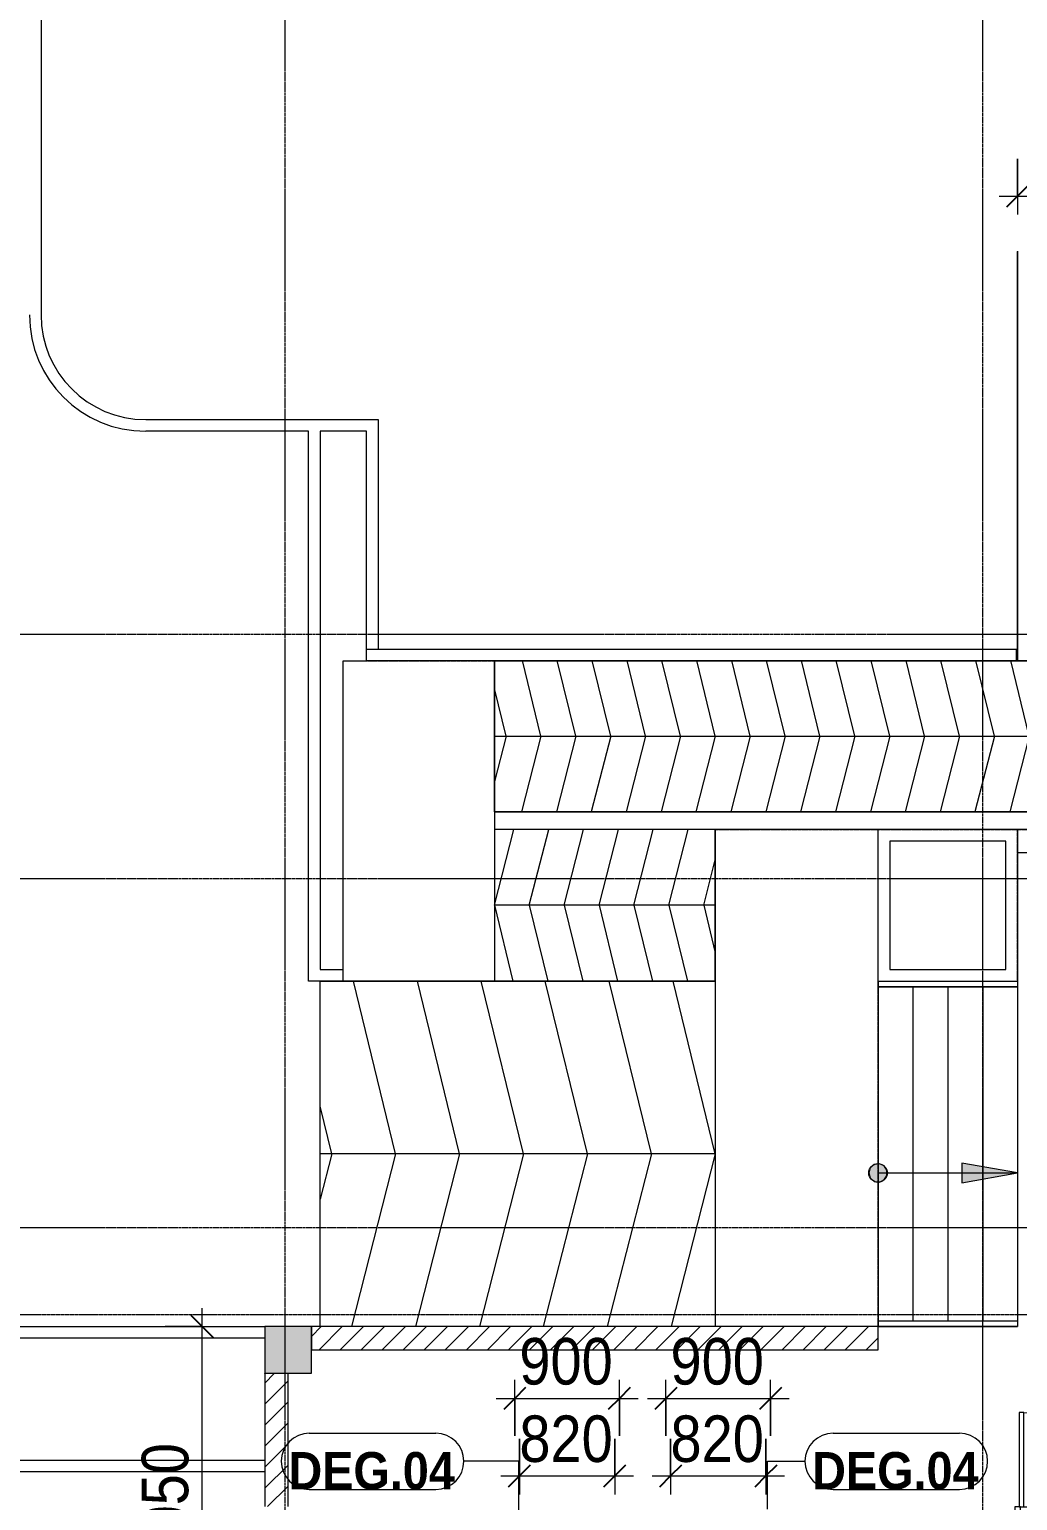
# Model space of a CAD drawing. Header units: millimetres. Extents: x 962 to 241049, y -15958 to 84407.
# Drawn here: x 160932 to 169432, y 46090 to 58742 of the extents above; entities that cross this region are included whole.
import ezdxf

# ---------------------------------------------------------------- set-up
doc = ezdxf.new("R2010")
doc.units = ezdxf.units.MM
for name, pattern in [('Dash 1_8_', [6.35, 3.175, -3.175]), ('Dash Dot 3_16_', [7.9375, 4.7625, -1.5875, 0, -1.5875]), ('Grid Line', [22.225, 12.7, -3.175, 3.175, -3.175])]:
    doc.linetypes.add(name, pattern=pattern)
for name, color, linetype, lineweight in [('0-1', 7, 'Continuous', 5), ('A-ANNO-DIMS', 211, 'Continuous', 9), ('A-ANNO-DIMS-160', 211, 'Continuous', 9), ('A-AREA', 32, 'Dash 1_8_', 9), ('A-DETL-GENF-2', 1, 'Continuous', 9), ('A-DETL-THIN-1', 151, 'Continuous', 9), ('A-DOOR-3', 1, 'Continuous', 9), ('A-DOOR-FRAM-1', 1, 'Continuous', 9), ('A-DOOR-IDEN', 31, 'Continuous', 9), ('A-FLOR', 192, 'Continuous', 9), ('A-FLOR-1', 250, 'Continuous', 9), ('A-FLOR-HRAL', 11, 'Continuous', 9), ('A-WALL', 113, 'Continuous', 9), ('A-WALL-3', 113, 'Continuous', 18), ('A-WALL-PATT-2', 111, 'Continuous', 9), ('G-ANNO-SYMB-1', 111, 'Dash Dot 3_16_', 18), ('G-IMPT', 8, 'Continuous', 9), ('M-EQPM', 50, 'Continuous', 9), ('S-COLS-1', 52, 'Continuous', 5), ('S-COLS-2', 7, 'Continuous', 18), ('S-GRID-1', 1, 'Grid Line', 9), ('S-STRS', 31, 'Continuous', 9), ('S-STRS-ANNO', 31, 'Continuous', 9)]:
    doc.layers.add(name, color=color, linetype=linetype, lineweight=lineweight)
doc.styles.add('Arial_B_5', font='arialbd_0.ttf', dxfattribs={"width": 0.9, "height": 320})
doc.styles.add('UTM Avo', font='UTM Avo.ttf', dxfattribs={"width": 0.9, "height": 400})
doc.dimstyles.new('1_Dim_chi_tiet_2_5', dxfattribs={"dimscale": 304.8, "dimtxt": 399.720379, "dimasz": 0.629921, "dimexe": 0.524934, "dimexo": 0.0625, "dimgap": 0.052493, "dimtad": 1, "dimdec": 0, "dimrnd": 5, "dimzin": 0, "dimdsep": 46, "dimtxsty": 'UTM Avo', "dimblk1": 'OBLIQUE', "dimblk2": 'OBLIQUE', "dimsah": 1, "dimcen": 0.09, "dimdle": 0.524934, "dimazin": 0, "dimtfac": 1, "dimtdec": 4, "dimtix": 1, "dimtmove": 0, "dimatfit": 3, "dimfxl": 1.049869, "dimfxlon": 1, "dimtvp": 1, "dimtolj": 1, "dimtzin": 0, "dimarcsym": 2})
doc.dimstyles.new('1_Dim_chi_tiet_2_5_1', dxfattribs={"dimscale": 304.8, "dimtxt": 399.720379, "dimasz": 0.629921, "dimexe": 0.524934, "dimexo": 0.0625, "dimgap": 0.052493, "dimtad": 1, "dimdec": 0, "dimrnd": 5, "dimzin": 0, "dimdsep": 46, "dimtxsty": 'UTM Avo', "dimblk1": 'OBLIQUE', "dimblk2": 'OBLIQUE', "dimsah": 1, "dimcen": 0.09, "dimdle": 0.524934, "dimazin": 0, "dimtfac": 1, "dimtdec": 4, "dimtix": 1, "dimtmove": 0, "dimatfit": 3, "dimfxl": 1.049869, "dimfxlon": 1, "dimtvp": 1, "dimtolj": 1, "dimtzin": 0, "dimarcsym": 2})
pattern_1 = [(45, (63179.03, 0), (-90.50967, 90.50967), [])]

# ---------------------------------------------------------------- blocks, each defined once
blk = doc.blocks.new('NCV_TKTC_KET CAU_rvt-1-TKCS_MB TẦNG 1')
at = {"layer": 'S-COLS-1'}
blk.add_hatch(color=256, dxfattribs=at).paths.add_polyline_path([(100178, 47187), (100178, 47587), (99778, 47587), (99778, 47187)])
at = {"layer": 'A-FLOR-1'}
blk.add_line((106253, 56633), (106253, 53512), dxfattribs=at)
at = {"layer": 'S-COLS-2'}
for p, q in [((100178, 47587), (99778, 47587)), ((99778, 47587), (99778, 47187)), ((100178, 47187), (100178, 47587)), ((99778, 47187), (100178, 47187))]:
    blk.add_line(p, q, dxfattribs=at)
blk = doc.blocks.new('FD_07 - FD_07-1700x2200-CỬA ĐI 2 CÁNH-910693-TKCS_MB TẦNG 1')
at = {"layer": 'A-DETL-GENF-2'}
for p, q in [((-810, 910), (-810, 100)), ((-770, 910), (-810, 910)), ((-770, 100), (-770, 910)), ((770, 100), (770, 910)), ((770, 910), (810, 910)), ((810, 910), (810, 100)), ((-810, 100), (-770, 100)), ((810, 100), (770, 100)), ((-810, -910), (-810, -100)), ((-810, -100), (-770, -100)), ((-770, -100), (-770, -910)), ((810, -100), (770, -100)), ((770, -100), (770, -910)), ((810, -910), (810, -100)), ((-770, -910), (-810, -910)), ((770, -910), (810, -910))]:
    blk.add_line(p, q, dxfattribs=at)
for centre, start, end in [((-810, 100), 0, 87.1694), ((810, 100), 92.8306, 180), ((-810, -100), 272.8306, 360), ((810, -100), 180, 267.1694)]:
    blk.add_arc(centre, 810, start, end, dxfattribs=at)
at = {"layer": 'A-DOOR-3'}
for p, q in [((-810, 100), (810, 100)), ((800, -100), (-800, -100))]:
    blk.add_line(p, q, dxfattribs=at)
at = {"layer": 'A-DOOR-FRAM-1'}
for p, q in [((-810, 100), (-850, 100)), ((-850, 100), (-850, -100)), ((-810, 60), (-810, 100)), ((-800, 60), (-810, 60)), ((-800, -100), (-800, 60)), ((810, 60), (800, 60)), ((800, 60), (800, -100)), ((850, 100), (810, 100)), ((810, 100), (810, 60)), ((850, -100), (850, 100)), ((-850, -100), (-800, -100)), ((800, -100), (850, -100))]:
    blk.add_line(p, q, dxfattribs=at)
blk = doc.blocks.new('Top Rail Type - Top Rail_Internal_-939328-TKCS_MB TẦNG 1')
at = {"layer": 'A-FLOR-HRAL'}
for p, q in [((105052, 47587), (105052, 47637)), ((105052, 47637), (106252, 47637)), ((106252, 47587), (105052, 47587)), ((106252, 47637), (106252, 47587))]:
    blk.add_line(p, q, dxfattribs=at)
blk = doc.blocks.new('Top Rail Type - Top Rail_Internal_-V113-TKCS_MB TẦNG 1')
at = {"layer": 'A-FLOR-HRAL'}
for p, q in [((105052, 47637), (105052, 47587)), ((105052, 47637), (106252, 47637)), ((105052, 47587), (106252, 47587)), ((106252, 47637), (106252, 47587))]:
    blk.add_line(p, q, dxfattribs=at)
blk = doc.blocks.new('Top Rail Type - Top Rail_Internal_-939339-TKCS_MB TẦNG 1')
at = {"layer": 'A-FLOR-HRAL'}
for p, q in [((105052, 50508), (105052, 50558)), ((106252, 50508), (105052, 50508)), ((105086, 50558), (106252, 50558)), ((106252, 50558), (106252, 50508))]:
    blk.add_line(p, q, dxfattribs=at)
blk = doc.blocks.new('Top Rail Type - Top Rail_Internal_-V114-TKCS_MB TẦNG 1')
at = {"layer": 'A-FLOR-HRAL'}
for p, q in [((105052, 50558), (105052, 50508)), ((105052, 50508), (106252, 50508)), ((105086, 50558), (106252, 50558)), ((106252, 50558), (106252, 50508))]:
    blk.add_line(p, q, dxfattribs=at)
blk = doc.blocks.new('TKTC_XREF_251221_MB TANG 1 - TKTC_XREF_260130_MB TANG 1_dwg-4202109-TKCS_MB TẦNG 1')
at = {"layer": 'G-IMPT'}
blk.add_line((-96899, -344513), (-96899, -348035), dxfattribs=at)
blk = doc.blocks.new('TKTC_XREF_251221_MB TANG 1 - TKTC_XREF_251221_MB TANG 1-2038492-TKCS_MB TẦNG 1')
blk.add_blockref('TKTC_XREF_251221_MB TANG 1 - TKTC_XREF_260130_MB TANG 1_dwg-4202109-TKCS_MB TẦNG 1', (169499, 384110))
blk = doc.blocks.new('DIMBLOCK236-TKCS_MB TẦNG 1')
at = {"layer": 'A-ANNO-DIMS-160'}
for p, q in [((166407, 46648), (166407, 47128)), ((167307, 46648), (167307, 47128)), ((166247, 46968), (167467, 46968)), ((166407, 46968), (166407, 46648)), ((167307, 46968), (167307, 46648))]:
    blk.add_line(p, q, dxfattribs=at)
at = {"layer": 'A-ANNO-DIMS-160', "lineweight": 25}
for p, q in [((166407, 46968), (166311, 46872)), ((166407, 46968), (166503, 47064)), ((167307, 46968), (167211, 46872)), ((167307, 46968), (167403, 47064))]:
    blk.add_line(p, q, dxfattribs=at)
at = {"layer": 'A-ANNO-DIMS-160', "color": 0, "insert": (166446, 47488), "char_height": 400, "width": 985.98, "attachment_point": 1, "line_spacing_factor": 1.110334, "style": 'UTM Avo'}
blk.add_mtext('900', dxfattribs=at)
blk = doc.blocks.new('_Oblique')
at = {"color": 0, "linetype": 'ByBlock', "lineweight": -2}
blk.add_line((-0.5, -0.5), (0.5, 0.5), dxfattribs=at)
blk = doc.blocks.new('DIMBLOCK237-TKCS_MB TẦNG 1')
at = {"layer": 'A-ANNO-DIMS-160'}
for p, q in [((166447, 46622), (166447, 46142)), ((166447, 46302), (166447, 46622)), ((167267, 46622), (167267, 46142)), ((167267, 46302), (167267, 46622)), ((166287, 46302), (167427, 46302))]:
    blk.add_line(p, q, dxfattribs=at)
at = {"layer": 'A-ANNO-DIMS-160', "lineweight": 25}
for p, q in [((166447, 46302), (166543, 46398)), ((167267, 46302), (167363, 46398)), ((166447, 46302), (166351, 46206)), ((167267, 46302), (167171, 46206))]:
    blk.add_line(p, q, dxfattribs=at)
at = {"layer": 'A-ANNO-DIMS-160', "color": 0, "insert": (166446, 46822), "char_height": 400, "width": 985.98, "attachment_point": 1, "line_spacing_factor": 1.110334, "style": 'UTM Avo'}
blk.add_mtext('820', dxfattribs=at)
blk = doc.blocks.new('DIMBLOCK238-TKCS_MB TẦNG 1')
at = {"layer": 'A-ANNO-DIMS-160'}
for p, q in [((165107, 46648), (165107, 47128)), ((166007, 46648), (166007, 47128)), ((164947, 46968), (166167, 46968)), ((165107, 46968), (165107, 46648)), ((166007, 46968), (166007, 46648))]:
    blk.add_line(p, q, dxfattribs=at)
at = {"layer": 'A-ANNO-DIMS-160', "lineweight": 25}
for p, q in [((165107, 46968), (165011, 46872)), ((165107, 46968), (165203, 47064)), ((166007, 46968), (165911, 46872)), ((166007, 46968), (166103, 47064))]:
    blk.add_line(p, q, dxfattribs=at)
at = {"layer": 'A-ANNO-DIMS-160', "color": 0, "insert": (165146, 47488), "char_height": 400, "width": 985.98, "attachment_point": 1, "line_spacing_factor": 1.110334, "style": 'UTM Avo'}
blk.add_mtext('900', dxfattribs=at)
blk = doc.blocks.new('DIMBLOCK239-TKCS_MB TẦNG 1')
at = {"layer": 'A-ANNO-DIMS-160'}
for p, q in [((165147, 46622), (165147, 46142)), ((165147, 46302), (165147, 46622)), ((165967, 46622), (165967, 46142)), ((165967, 46302), (165967, 46622)), ((164987, 46302), (166127, 46302))]:
    blk.add_line(p, q, dxfattribs=at)
at = {"layer": 'A-ANNO-DIMS-160', "lineweight": 25}
for p, q in [((165147, 46302), (165243, 46398)), ((165967, 46302), (166063, 46398)), ((165147, 46302), (165051, 46206)), ((165967, 46302), (165871, 46206))]:
    blk.add_line(p, q, dxfattribs=at)
at = {"layer": 'A-ANNO-DIMS-160', "color": 0, "insert": (165146, 46822), "char_height": 400, "width": 985.98, "attachment_point": 1, "line_spacing_factor": 1.110334, "style": 'UTM Avo'}
blk.add_mtext('820', dxfattribs=at)
blk = doc.blocks.new('STN_Door Tag - STN_Door Tag-1788670-TKCS_MB TẦNG 1')
at = {"layer": 'A-DOOR-IDEN'}
for p, q in [((-3.37, 1.495), (3.431, 1.495)), ((-3.37, -1.524), (3.431, -1.524))]:
    blk.add_line(p, q, dxfattribs=at)
for centre, start, end in [((-3.37, -0.015), 90, 270), ((3.431, -0.015), 270, 90)]:
    blk.add_arc(centre, 1.509, start, end, dxfattribs=at)
blk = doc.blocks.new('DIMBLOCK340-TKCS_MB TẦNG 1')
at = {"layer": 'A-ANNO-DIMS-160'}
for p, q in [((162418, 44377), (162418, 47746)), ((162098, 47586), (162578, 47586)), ((162418, 47586), (162098, 47586)), ((162098, 44537), (162578, 44537)), ((162418, 44537), (162098, 44537))]:
    blk.add_line(p, q, dxfattribs=at)
at = {"layer": 'A-ANNO-DIMS-160', "lineweight": 25}
for p, q in [((162418, 47586), (162322, 47682)), ((162418, 47586), (162514, 47490)), ((162418, 44537), (162322, 44633)), ((162418, 44537), (162514, 44441))]:
    blk.add_line(p, q, dxfattribs=at)
at = {"layer": 'A-ANNO-DIMS-160', "color": 0, "insert": (161898, 45514), "char_height": 400, "width": 1314.64, "attachment_point": 1, "rotation": 90, "line_spacing_factor": 1.110334, "style": 'UTM Avo'}
blk.add_mtext('3050', dxfattribs=at)
blk = doc.blocks.new('DIMBLOCK341-TKCS_MB TẦNG 1')
at = {"layer": 'A-ANNO-DIMS-160'}
for p, q in [((169432, 57629), (169432, 57149)), ((169432, 57309), (169432, 57629)), ((170632, 57629), (170632, 57149)), ((170632, 57309), (170632, 57629)), ((169272, 57309), (170792, 57309))]:
    blk.add_line(p, q, dxfattribs=at)
at = {"layer": 'A-ANNO-DIMS-160', "lineweight": 25}
for p, q in [((169432, 57309), (169528, 57405)), ((170632, 57309), (170728, 57405)), ((169432, 57309), (169336, 57213)), ((170632, 57309), (170536, 57213))]:
    blk.add_line(p, q, dxfattribs=at)
at = {"layer": 'A-ANNO-DIMS-160', "color": 0, "insert": (169484, 57829), "char_height": 400, "width": 1314.64, "attachment_point": 1, "line_spacing_factor": 1.110334, "style": 'UTM Avo'}
blk.add_mtext('1200', dxfattribs=at)

msp = doc.modelspace()

# ---------------------------------------------------------------- hatches: boundary and pattern name
at = {"layer": 'A-WALL-PATT-2'}
h = msp.add_hatch(dxfattribs=at)
h.set_pattern_fill('FP_1', color=256, style=0, pattern_type=2)
h.set_pattern_definition(pattern_1)
h.paths.add_polyline_path([(168231.5, 47386.3), (168231.5, 47586.3), (163356.6, 47586.3), (163356.6, 47386.3)])
h = msp.add_hatch(dxfattribs=at)
h.set_pattern_fill('FP_1', color=256, style=0, pattern_type=2)
h.set_pattern_definition(pattern_1)
h.paths.add_polyline_path([(163156.6, 44535.3), (163156.6, 45837.7), (162956.6, 45837.7), (162956.6, 44535.3)])
h.paths.add_polyline_path([(163156.6, 46037.7), (163156.6, 47181.7), (162956.6, 47181.7), (162956.6, 46037.7)])
at = {"layer": 'S-STRS-ANNO'}
h = msp.add_hatch(color=256, dxfattribs=at)
edge = h.paths.add_edge_path()
edge.add_arc((168231.5, 48907.9), 80, 0, 360)
for points in [[(168242.9, 48828.7), (168283.9, 48847.5), (168308.3, 48885.4), (168308.3, 48930.5), (168283.9, 48968.4), (168242.9, 48987.1), (168198.3, 48980.7), (168164.2, 48951.2), (168151.5, 48907.9), (168164.2, 48864.7), (168198.3, 48835.2)], [(168951.5, 48823.3), (169431.5, 48907.9), (168951.5, 48992.6)]]:
    msp.add_hatch(color=256, dxfattribs=at).paths.add_polyline_path(points)

# ---------------------------------------------------------------- linework, layer by layer
at = {"layer": 'A-AREA'}
for p, q in [((163631.7, 50557.9), (163631.7, 53311.9)), ((163631.7, 53311.9), (169431.6, 53311.9)), ((166831.6, 50557.9), (166831.6, 51861.9)), ((166831.6, 51861.9), (171356.6, 51861.9)), ((169431.5, 50557.9), (169431.5, 51861.9)), ((166831.6, 50557.9), (163631.7, 50557.9)), ((168231.5, 50557.9), (169431.5, 50557.9)), ((168231.5, 47586.3), (168231.5, 50557.9)), ((169431.5, 50507.5), (169431.5, 47636.7))]:
    msp.add_line(p, q, dxfattribs=at)
at = {"layer": 'A-DETL-THIN-1'}
for p, q in [((164931.7, 53311.9), (164931.7, 52011.9)), ((173731.7, 53311.9), (164931.7, 53311.9)), ((164931.7, 53311.9), (173731.7, 53311.9)), ((164931.7, 52011.9), (164931.7, 53311.9)), ((165331.7, 52663.9), (165172.3, 53315.9)), ((165631.7, 52663.9), (165472.3, 53315.9)), ((165931.7, 52663.9), (165772.3, 53315.9)), ((166231.7, 52663.9), (166072.3, 53315.9)), ((166531.7, 52663.9), (166372.3, 53315.9)), ((166831.7, 52663.9), (166672.3, 53315.9)), ((167131.7, 52663.9), (166972.3, 53315.9)), ((167431.7, 52663.9), (167272.3, 53315.9)), ((167731.7, 52663.9), (167572.3, 53315.9)), ((168031.7, 52663.9), (167872.3, 53315.9)), ((168331.7, 52663.9), (168172.3, 53315.9)), ((168631.7, 52663.9), (168472.3, 53315.9)), ((168931.7, 52663.9), (168772.3, 53315.9)), ((169231.7, 52663.9), (169072.3, 53315.9)), ((169531.7, 52663.9), (169372.3, 53315.9)), ((165031.7, 52663.9), (164931.7, 53073.1)), ((165031.7, 52663.9), (164931.7, 52272.7)), ((173731.7, 52661.9), (164931.7, 52661.9)), ((165331.7, 52663.9), (165165, 52011.9)), ((165631.7, 52663.9), (165465, 52011.9)), ((165931.7, 52663.9), (165765, 52011.9)), ((166231.7, 52663.9), (166065, 52011.9)), ((166531.7, 52663.9), (166365, 52011.9)), ((166831.7, 52663.9), (166665, 52011.9)), ((167131.7, 52663.9), (166965, 52011.9)), ((167431.7, 52663.9), (167265, 52011.9)), ((167731.7, 52663.9), (167565, 52011.9)), ((168031.7, 52663.9), (167865, 52011.9)), ((168331.7, 52663.9), (168165, 52011.9)), ((168631.7, 52663.9), (168465, 52011.9)), ((168931.7, 52663.9), (168765, 52011.9)), ((169231.7, 52663.9), (169065, 52011.9)), ((169531.7, 52663.9), (169365, 52011.9)), ((164931.7, 52011.9), (173731.7, 52011.9)), ((173731.7, 52011.9), (164931.7, 52011.9)), ((164931.7, 51209.9), (165098.3, 51861.9)), ((166831.6, 51861.9), (164931.7, 51861.9)), ((164931.7, 51861.9), (164931.7, 50557.9)), ((165231.7, 51209.9), (165398.3, 51861.9)), ((165531.7, 51209.9), (165698.3, 51861.9)), ((165831.7, 51209.9), (165998.3, 51861.9)), ((166131.7, 51209.9), (166298.3, 51861.9)), ((166431.7, 51209.9), (166598.3, 51861.9)), ((166831.6, 50557.9), (166831.6, 51861.9)), ((166731.7, 51209.9), (166831.6, 51600.9)), ((166831.6, 51209.9), (164931.7, 51209.9)), ((164931.7, 51209.9), (165091, 50557.9)), ((165231.7, 51209.9), (165391, 50557.9)), ((165531.7, 51209.9), (165691, 50557.9)), ((165831.7, 51209.9), (165991, 50557.9)), ((166131.7, 51209.9), (166291, 50557.9)), ((166431.7, 51209.9), (166591, 50557.9)), ((166731.7, 51209.9), (166831.6, 50801)), ((163431.6, 50557.9), (166831.5, 50557.9)), ((163431.6, 47586.3), (163431.6, 50557.9)), ((164081.5, 49072.1), (163718.4, 50557.9)), ((164631.5, 49072.1), (164268.4, 50557.9)), ((165181.5, 49072.1), (164818.4, 50557.9)), ((164931.7, 50557.9), (166831.6, 50557.9)), ((165731.5, 49072.1), (165368.4, 50557.9)), ((166281.5, 49072.1), (165918.4, 50557.9)), ((166831.5, 49072.1), (166468.4, 50557.9)), ((166831.5, 50557.9), (166831.5, 47586.3)), ((163531.5, 49072.1), (163431.6, 49481)), ((166831.5, 49072.1), (163431.6, 49072.1)), ((163531.5, 49072.1), (163431.6, 48681.2)), ((164081.5, 49072.1), (163701.7, 47586.3)), ((164631.5, 49072.1), (164251.7, 47586.3)), ((165181.5, 49072.1), (164801.7, 47586.3)), ((165731.5, 49072.1), (165351.7, 47586.3)), ((166281.5, 49072.1), (165901.7, 47586.3)), ((166831.5, 49072.1), (166451.7, 47586.3)), ((166831.5, 47586.3), (163431.6, 47586.3))]:
    msp.add_line(p, q, dxfattribs=at)
at = {"layer": 'A-DOOR-IDEN'}
for p, q in [((165140.4, 46429.6), (164668.9, 46429.6)), ((165140.4, 45951.6), (165140.4, 46429.6)), ((167281.8, 46429.6), (167602.7, 46429.6)), ((167281.8, 46017.1), (167281.8, 46429.6))]:
    msp.add_line(p, q, dxfattribs=at)
at = {"layer": 'A-FLOR'}
for p, q in [((169431.5, 53411.9), (169431.5, 56833.3)), ((169421.5, 53411.9), (169431.5, 53411.9)), ((163631.7, 53311.9), (163831.7, 53311.9)), ((163631.7, 50657.9), (163631.7, 53311.9)), ((169421.5, 53311.9), (169431.6, 53311.9)), ((166831.5, 51861.9), (166831.5, 47586.3)), ((166831.6, 51861.9), (166831.6, 50557.9)), ((163431.6, 47586.3), (163431.6, 50557.9)), ((166831.6, 50557.9), (163631.7, 50557.9)), ((169431.5, 50507.5), (169431.5, 47636.7)), ((169431.5, 47586.3), (168231.5, 47586.3)), ((162956.6, 47181.7), (162956.6, 47186.7)), ((163156.6, 47186.7), (163156.6, 47181.7))]:
    msp.add_line(p, q, dxfattribs=at)
at = {"layer": 'A-WALL'}
for p, q in [((161031.6, 61258.6), (161031.6, 56286.3)), ((161931.6, 55386.3), (163931.7, 55386.3)), ((163931.7, 55386.3), (163931.7, 53411.9)), ((163331.6, 55286.3), (161931.6, 55286.3)), ((163331.6, 50557.9), (163331.6, 55286.3)), ((163831.7, 55286.3), (163431.6, 55286.3)), ((163431.6, 55286.3), (163431.6, 50657.9)), ((163831.7, 53311.9), (163831.7, 55286.3)), ((163831.7, 53411.9), (169421.5, 53411.9)), ((169421.5, 53311.9), (169421.5, 53411.9)), ((169421.5, 53311.9), (163831.7, 53311.9)), ((164931.7, 52011.9), (173731.7, 52011.9)), ((164931.7, 52011.9), (164931.7, 51861.9)), ((173731.7, 51861.9), (164931.7, 51861.9)), ((168231.5, 50557.5), (168231.5, 51861.9)), ((168331.5, 51761.9), (168331.5, 50657.5)), ((169331.5, 51761.9), (168331.5, 51761.9)), ((169331.5, 50657.5), (169331.5, 51761.9)), ((169431.5, 51861.9), (169431.5, 50557.5)), ((171256.6, 51661.9), (169431.5, 51661.9)), ((163431.6, 50657.9), (163631.7, 50657.9)), ((163631.7, 50557.9), (163631.7, 50657.9)), ((168331.5, 50657.5), (169331.5, 50657.5)), ((163631.7, 50557.9), (163331.6, 50557.9)), ((168231.5, 50557.5), (168264.9, 50557.5)), ((148156.6, 47586.3), (162956.6, 47586.3)), ((162956.6, 47486.3), (148256.6, 47486.3)), ((148156.6, 46437.4), (162956.6, 46437.4)), ((162956.6, 46337.4), (148256.6, 46337.4))]:
    msp.add_line(p, q, dxfattribs=at)
for radius in [1000, 900]:
    msp.add_arc((161931.6, 56286.3), radius, 180, 270, dxfattribs=at)
at = {"layer": 'A-WALL-3'}
for p, q in [((168231.5, 47586.3), (163356.6, 47586.3)), ((163356.6, 47586.3), (163356.6, 47386.3)), ((168231.5, 47386.3), (168231.5, 47586.3)), ((163356.6, 47386.3), (168231.5, 47386.3)), ((163156.6, 47181.7), (162956.6, 47181.7)), ((162956.6, 47181.7), (162956.6, 46037.7)), ((163156.6, 46037.7), (163156.6, 47181.7))]:
    msp.add_line(p, q, dxfattribs=at)
at = {"layer": 'G-ANNO-SYMB-1'}
msp.add_line((90628.5, 47691.5), (198105.9, 47691.5), dxfattribs=at)
at = {"layer": 'S-GRID-1'}
for p, q in [((163131.6, 15532), (163131.6, 78459.2)), ((169131.6, 15532), (169131.6, 78459.2)), ((192368.8, 53536.9), (96265.8, 53536.9)), ((192368.8, 51436.9), (96265.8, 51436.9)), ((192368.8, 48436.9), (96265.8, 48436.9))]:
    msp.add_line(p, q, dxfattribs=at)
at = {"layer": 'S-STRS'}
for p, q in [((168231.5, 50507.5), (168231.5, 47636.7)), ((168531.5, 50507.5), (168531.5, 47636.7)), ((168831.5, 50507.5), (168831.5, 47636.7)), ((169131.5, 50507.5), (169131.5, 47636.7)), ((169431.5, 50507.5), (169431.5, 47636.7))]:
    msp.add_line(p, q, dxfattribs=at)
at = {"layer": 'S-STRS-ANNO'}
for p, q in [((168198.3, 48980.7), (168164.2, 48951.2)), ((168242.9, 48987.1), (168198.3, 48980.7)), ((168283.9, 48968.4), (168242.9, 48987.1)), ((168308.3, 48930.5), (168283.9, 48968.4)), ((169431.5, 48907.9), (168951.5, 48992.6)), ((168951.5, 48992.6), (168951.5, 48823.3)), ((168164.2, 48951.2), (168151.5, 48907.9)), ((168151.5, 48907.9), (168164.2, 48864.7)), ((168164.2, 48864.7), (168198.3, 48835.2)), ((168231.5, 48907.9), (168531.5, 48907.9)), ((168242.9, 48828.7), (168283.9, 48847.5)), ((168283.9, 48847.5), (168308.3, 48885.4)), ((168308.3, 48885.4), (168308.3, 48930.5)), ((168531.5, 48907.9), (168831.5, 48907.9)), ((168831.5, 48907.9), (169131.5, 48907.9)), ((168951.5, 48823.3), (169431.5, 48907.9)), ((169131.5, 48907.9), (169431.5, 48907.9)), ((168198.3, 48835.2), (168242.9, 48828.7))]:
    msp.add_line(p, q, dxfattribs=at)
msp.add_circle((168231.5, 48907.9), 80, dxfattribs=at)

# ---------------------------------------------------------------- block references
at = {"layer": '0-1'}
msp.add_blockref('NCV_TKTC_KET CAU_rvt-1-TKCS_MB TẦNG 1', (63179, 0), dxfattribs=at)
at = {"layer": 'A-DOOR-3', "rotation": 180}
msp.add_blockref('FD_07 - FD_07-1700x2200-CỬA ĐI 2 CÁNH-910693-TKCS_MB TẦNG 1', (170256.6, 45936.9), dxfattribs=at)
at = {"layer": 'A-DOOR-IDEN', "xscale": 159.9999999999999, "yscale": 159.9999999999999, "zscale": 159.9999999999999}
for p in [(163878.5, 46430.3), (168383.4, 46430.3)]:
    msp.add_blockref('STN_Door Tag - STN_Door Tag-1788670-TKCS_MB TẦNG 1', p, dxfattribs=at)
at = {"layer": 'A-FLOR-HRAL'}
for name in ['Top Rail Type - Top Rail_Internal_-939339-TKCS_MB TẦNG 1', 'Top Rail Type - Top Rail_Internal_-V114-TKCS_MB TẦNG 1', 'Top Rail Type - Top Rail_Internal_-939328-TKCS_MB TẦNG 1', 'Top Rail Type - Top Rail_Internal_-V113-TKCS_MB TẦNG 1']:
    msp.add_blockref(name, (63179, 0), dxfattribs=at)
at = {"layer": 'M-EQPM'}
msp.add_blockref('TKTC_XREF_251221_MB TANG 1 - TKTC_XREF_251221_MB TANG 1-2038492-TKCS_MB TẦNG 1', (96831.6, 17236.9), dxfattribs=at)

# ---------------------------------------------------------------- texts
at = {"layer": 'A-DOOR-IDEN', "char_height": 320, "width": 1467.36, "attachment_point": 5, "line_spacing_factor": 0.936439, "style": 'Arial_B_5'}
for insert in [(163875.2, 46344.9), (168380.2, 46344.9)]:
    msp.add_mtext('\\pt7.2,14.4,21.6,28.8,36,43.2,50.4,57.6,64.8,72,79.2,86.4,93.6,100.8,108,115.2,122.4,129.6,136.8,144,151.2,158.4,165.6,172.8,180,187.2,194.4,201.6,208.8,216,223.2,230.4;DEG.04', dxfattribs=dict(at, insert=insert))

# ---------------------------------------------------------------- dimensions: what is measured, and where the dimension line sits
at = {"layer": 'A-ANNO-DIMS'}
for base, p1, p2, dimstyle, override, picture, middle in [((170631.6, 57308.9), (169431.6, 57628.9), (170631.6, 57628.9), '1_Dim_chi_tiet_2_5_1', {"dimpost": '<>', "dimfxl": 1200}, 'DIMBLOCK341-TKCS_MB TẦNG 1', (170031.6, 57531.9)), ((166006.6, 46968.1), (165106.6, 46648.1), (166006.6, 46648.1), '1_Dim_chi_tiet_2_5', {"dimpost": '<>', "dimfxl": 900}, 'DIMBLOCK238-TKCS_MB TẦNG 1', (165556.6, 47191.1)), ((167306.6, 46968.1), (166406.6, 46648.1), (167306.6, 46648.1), '1_Dim_chi_tiet_2_5', {"dimpost": '<>', "dimfxl": 900}, 'DIMBLOCK236-TKCS_MB TẦNG 1', (166856.6, 47191.1)), ((165966.6, 46302.2), (165146.6, 46622.2), (165966.6, 46622.2), '1_Dim_chi_tiet_2_5', {"dimpost": '<>', "dimfxl": 820}, 'DIMBLOCK239-TKCS_MB TẦNG 1', (165556.6, 46525.2)), ((167266.6, 46302.2), (166446.6, 46622.2), (167266.6, 46622.2), '1_Dim_chi_tiet_2_5', {"dimpost": '<>', "dimfxl": 820}, 'DIMBLOCK237-TKCS_MB TẦNG 1', (166856.6, 46525.2))]:
    dim = msp.add_linear_dim(base=base, p1=p1, p2=p2, dimstyle=dimstyle, override=override, dxfattribs=at)
    dim.commit()
    dim.dimension.update_dxf_attribs({"geometry": picture, "text_midpoint": middle})
dim = msp.add_linear_dim(base=(162417.9, 47586.3), p1=(162097.9, 44536.9), p2=(162097.9, 47586.3), angle=90, dimstyle='1_Dim_chi_tiet_2_5_1', override={"dimpost": '<>', "dimfxl": 3049.400585}, dxfattribs=at)
dim.commit()
dim.dimension.update_dxf_attribs({"geometry": 'DIMBLOCK340-TKCS_MB TẦNG 1', "text_midpoint": (162195, 46061.6)})

doc.saveas('drawing.dxf')
